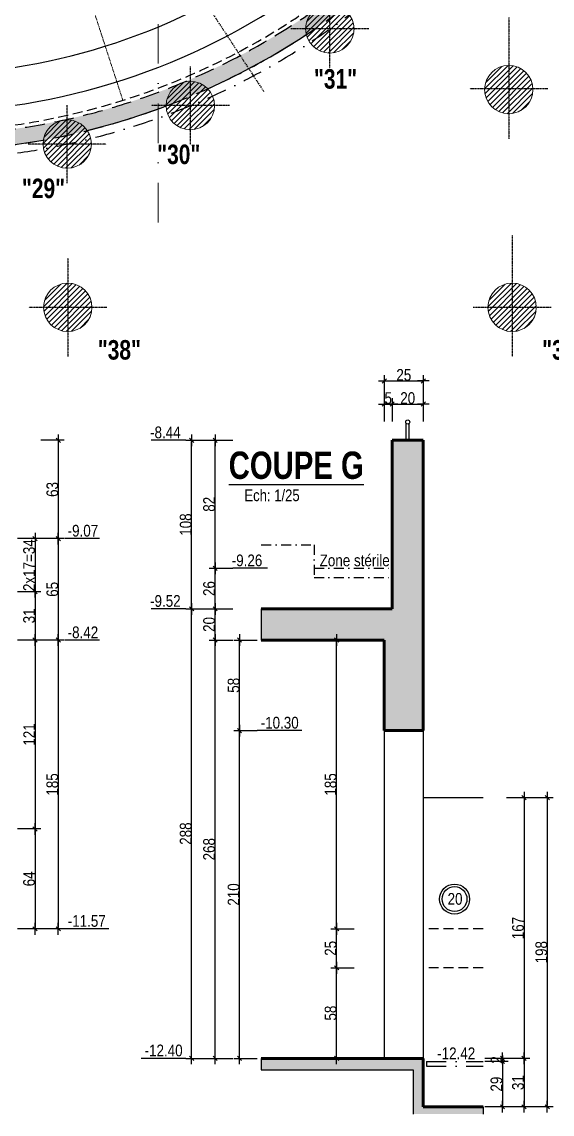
# Model space of a CAD drawing. Header units: millimetres. Extents: x 0 to 26991, y -21919 to -4.
# Drawn here: x 15785 to 16464, y -21869 to -20469 of the extents above; entities that cross this region are included whole.
import ezdxf
from ezdxf.enums import TextEntityAlignment as Align

# ---------------------------------------------------------------- set-up
doc = ezdxf.new("R2010")
doc.units = ezdxf.units.MM
doc.linetypes.add('CACHEX2', pattern=[19.05, 12.7, -6.35])
doc.linetypes.add('TIRETPTX2', pattern=[50.8, 25.4, -12.7, 0, -12.7])
for name, color, linetype in [('01_cote_gen', 4, 'Continuous'), ('01_linteaux', 2, 'Continuous'), ('01_murs_sup', 2, 'CACHEX2'), ('01_poch_BN', 9, 'Continuous'), ('01_poch_murs', 253, 'Continuous'), ('01_texte', 230, 'Continuous'), ('AA_COTES', 2, 'Continuous')]:
    doc.layers.add(name, color=color, linetype=linetype)
for name, color, linetype, lineweight in [('01_murs_coup', 5, 'Continuous', 60), ('01_PIEUX', 5, 'Continuous', 60), ('01_tram_axes', 2, 'TIRETPTX2', 9)]:
    doc.layers.add(name, color=color, linetype=linetype, lineweight=lineweight)
doc.styles.add('ARIAL NA', font='ARIALN.TTF')
doc.styles.add('impact', font='impact.ttf')
doc.styles.add('MATTE_TXT', font='arial.ttf')
doc.styles.add('STYLE2', font='ARIALN.TTF')
doc.dimstyles.new('JB25', dxfattribs={"dimscale": 0.1, "dimtxt": 150, "dimasz": 15, "dimexe": 0.1, "dimexo": 0.1, "dimgap": 0.09, "dimtad": 1, "dimdec": 1, "dimlfac": 0.5, "dimdsep": 46, "dimtxsty": 'STYLE2', "dimblk1": 'BOND_G', "dimblk2": 'BOND_D', "dimsah": 1, "dimcen": 1.5, "dimdle": 0.01, "dimse1": 1, "dimse2": 1, "dimclrd": 4, "dimclre": 2, "dimclrt": 6, "dimazin": 2, "dimtfac": 2.333333, "dimtdec": 1, "dimtix": 1, "dimtmove": 2, "dimatfit": 3, "dimldrblk": 'BOND_G', "dimfxl": 1, "dimtolj": 1, "dimtzin": 0, "dimarcsym": 0})

# ---------------------------------------------------------------- blocks, each defined once
blk = doc.blocks.new('BOND_G')
at = {"layer": 'AA_COTES', "color": 0}
for p, q in [((0, -5), (0, 15)), ((5, 0), (-5, 0)), ((1.77, 1.77), (-1.77, -1.77))]:
    blk.add_line(p, q, dxfattribs=at)
blk = doc.blocks.new('BOND_D')
at = {"layer": 'AA_COTES', "color": 0}
for p, q in [((5, 0), (-5, 0)), ((-1.77, -1.77), (1.77, 1.77)), ((0, 5), (0, -15))]:
    blk.add_line(p, q, dxfattribs=at)
blk = doc.blocks.new('*D2699')
at = {"layer": '01_cote_gen', "color": 4, "lineweight": -2, "transparency": 16777216}
blk.add_line((15801.5, -21133), (15801.5, -21198), dxfattribs=at)
at = {"layer": 'Defpoints', "color": 0, "transparency": 16777216}
for p in [(15462.6, -21131.5), (15567.3, -21199.5), (15801.5, -21199.5)]:
    blk.add_point(p, dxfattribs=at)
at = {"layer": '01_cote_gen', "color": 4, "lineweight": -2, "transparency": 16777216, "xscale": 1.5, "yscale": 1.5, "zscale": 1.5}
for name, p, rotation in [('BOND_G', (15801.5, -21131.5), 90), ('BOND_D', (15801.5, -21199.5), 270)]:
    blk.add_blockref(name, p, dxfattribs=dict(at, rotation=rotation))
at = {"layer": '01_cote_gen', "color": 6, "transparency": 16777216, "insert": (15793.9, -21165.5), "char_height": 15, "attachment_point": 5, "rotation": 90, "style": 'STYLE2'}
blk.add_mtext('\\A1;2x17=34', dxfattribs=at)
blk = doc.blocks.new('*D2700')
at = {"layer": '01_cote_gen', "color": 4, "lineweight": -2, "transparency": 16777216}
blk.add_line((15801.5, -21201), (15801.5, -21260), dxfattribs=at)
at = {"layer": 'Defpoints', "color": 0, "transparency": 16777216}
for p in [(15779, -21199.5), (15612.6, -21261.5), (15801.5, -21261.5)]:
    blk.add_point(p, dxfattribs=at)
at = {"layer": '01_cote_gen', "color": 4, "lineweight": -2, "transparency": 16777216, "xscale": 1.5, "yscale": 1.5, "zscale": 1.5}
for name, p, rotation in [('BOND_G', (15801.5, -21199.5), 90), ('BOND_D', (15801.5, -21261.5), 270)]:
    blk.add_blockref(name, p, dxfattribs=dict(at, rotation=rotation))
at = {"layer": '01_cote_gen', "color": 6, "transparency": 16777216, "insert": (15793.9, -21230.5), "char_height": 15, "attachment_point": 5, "rotation": 90, "style": 'STYLE2'}
blk.add_mtext('\\A1;31', dxfattribs=at)
blk = doc.blocks.new('*D2701')
at = {"layer": '01_cote_gen', "color": 4, "lineweight": -2, "transparency": 16777216}
blk.add_line((15831.3, -21133), (15831.3, -21260), dxfattribs=at)
at = {"layer": 'Defpoints', "color": 0, "transparency": 16777216}
for p in [(15809, -21131.5), (15809, -21261.5), (15831.3, -21261.5)]:
    blk.add_point(p, dxfattribs=at)
at = {"layer": '01_cote_gen', "color": 4, "lineweight": -2, "transparency": 16777216, "xscale": 1.5, "yscale": 1.5, "zscale": 1.5}
for name, p, rotation in [('BOND_G', (15831.3, -21131.5), 90), ('BOND_D', (15831.3, -21261.5), 270)]:
    blk.add_blockref(name, p, dxfattribs=dict(at, rotation=rotation))
at = {"layer": '01_cote_gen', "color": 6, "transparency": 16777216, "insert": (15823.7, -21196.5), "char_height": 15, "attachment_point": 5, "rotation": 90, "style": 'STYLE2'}
blk.add_mtext('\\A1;65', dxfattribs=at)
blk = doc.blocks.new('*D2704')
at = {"layer": '01_cote_gen', "color": 4, "lineweight": -2, "transparency": 16777216}
blk.add_line((15801.5, -21263), (15801.5, -21502), dxfattribs=at)
at = {"layer": 'Defpoints', "color": 0, "transparency": 16777216}
for p in [(15510.7, -21261.5), (15462.6, -21503.5), (15801.5, -21503.5)]:
    blk.add_point(p, dxfattribs=at)
at = {"layer": '01_cote_gen', "color": 4, "lineweight": -2, "transparency": 16777216, "xscale": 1.5, "yscale": 1.5, "zscale": 1.5}
for name, p, rotation in [('BOND_G', (15801.5, -21261.5), 90), ('BOND_D', (15801.5, -21503.5), 270)]:
    blk.add_blockref(name, p, dxfattribs=dict(at, rotation=rotation))
at = {"layer": '01_cote_gen', "color": 6, "transparency": 16777216, "insert": (15794, -21382.5), "char_height": 15, "attachment_point": 5, "rotation": 90, "style": 'STYLE2'}
blk.add_mtext('\\A1;121', dxfattribs=at)
blk = doc.blocks.new('*D2705')
at = {"layer": '01_cote_gen', "color": 4, "lineweight": -2, "transparency": 16777216}
blk.add_line((15801.5, -21505), (15801.5, -21630), dxfattribs=at)
at = {"layer": 'Defpoints', "color": 0, "transparency": 16777216}
for p in [(15456.6, -21503.5), (15456.6, -21631.5), (15801.5, -21631.5)]:
    blk.add_point(p, dxfattribs=at)
at = {"layer": '01_cote_gen', "color": 4, "lineweight": -2, "transparency": 16777216, "xscale": 1.5, "yscale": 1.5, "zscale": 1.5}
for name, p, rotation in [('BOND_G', (15801.5, -21503.5), 90), ('BOND_D', (15801.5, -21631.5), 270)]:
    blk.add_blockref(name, p, dxfattribs=dict(at, rotation=rotation))
at = {"layer": '01_cote_gen', "color": 6, "transparency": 16777216, "insert": (15793.9, -21567.5), "char_height": 15, "attachment_point": 5, "rotation": 90, "style": 'STYLE2'}
blk.add_mtext('\\A1;64', dxfattribs=at)
blk = doc.blocks.new('*D2706')
at = {"layer": '01_cote_gen', "color": 4, "lineweight": -2, "transparency": 16777216}
blk.add_line((15831.3, -21263), (15831.3, -21630), dxfattribs=at)
at = {"layer": 'Defpoints', "color": 0, "transparency": 16777216}
for p in [(15809, -21261.5), (15809, -21631.5), (15831.3, -21631.5)]:
    blk.add_point(p, dxfattribs=at)
at = {"layer": '01_cote_gen', "color": 4, "lineweight": -2, "transparency": 16777216, "xscale": 1.5, "yscale": 1.5, "zscale": 1.5}
for name, p, rotation in [('BOND_G', (15831.3, -21261.5), 90), ('BOND_D', (15831.3, -21631.5), 270)]:
    blk.add_blockref(name, p, dxfattribs=dict(at, rotation=rotation))
at = {"layer": '01_cote_gen', "color": 6, "transparency": 16777216, "insert": (15823.7, -21446.5), "char_height": 15, "attachment_point": 5, "rotation": 90, "style": 'STYLE2'}
blk.add_mtext('\\A1;185', dxfattribs=at)
blk = doc.blocks.new('*D2711')
at = {"layer": '01_cote_gen', "color": 4, "lineweight": -2, "transparency": 16777216}
blk.add_line((16032.3, -21796), (16032.3, -21263), dxfattribs=at)
at = {"layer": 'Defpoints', "color": 0, "transparency": 16777216}
for p in [(16032.3, -21261.5), (16065.8, -21261.5), (16065.8, -21797.5)]:
    blk.add_point(p, dxfattribs=at)
at = {"layer": '01_cote_gen', "color": 4, "lineweight": -2, "transparency": 16777216, "xscale": 1.5, "yscale": 1.5, "zscale": 1.5}
for name, p, rotation in [('BOND_D', (16032.3, -21261.5), 90), ('BOND_G', (16032.3, -21797.5), 270)]:
    blk.add_blockref(name, p, dxfattribs=dict(at, rotation=rotation))
at = {"layer": '01_cote_gen', "color": 6, "transparency": 16777216, "insert": (16024.6, -21529.5), "char_height": 15, "attachment_point": 5, "rotation": 90, "style": 'STYLE2'}
blk.add_mtext('\\A1;268', dxfattribs=at)
blk = doc.blocks.new('*D2712')
at = {"layer": '01_cote_gen', "color": 4, "lineweight": -2, "transparency": 16777216}
blk.add_line((16032.3, -21260), (16032.3, -21223), dxfattribs=at)
at = {"layer": 'Defpoints', "color": 0, "transparency": 16777216}
for p in [(16032.3, -21221.5), (16112.2, -21221.5), (16112.2, -21261.5)]:
    blk.add_point(p, dxfattribs=at)
at = {"layer": '01_cote_gen', "color": 4, "lineweight": -2, "transparency": 16777216, "xscale": 1.5, "yscale": 1.5, "zscale": 1.5}
for name, p, rotation in [('BOND_D', (16032.3, -21221.5), 90), ('BOND_G', (16032.3, -21261.5), 270)]:
    blk.add_blockref(name, p, dxfattribs=dict(at, rotation=rotation))
at = {"layer": '01_cote_gen', "color": 6, "transparency": 16777216, "insert": (16024.6, -21241.5), "char_height": 15, "attachment_point": 5, "rotation": 90, "style": 'STYLE2'}
blk.add_mtext('\\A1;20', dxfattribs=at)
blk = doc.blocks.new('*D2713')
at = {"layer": '01_cote_gen', "color": 4, "lineweight": -2, "transparency": 16777216}
blk.add_line((16002.2, -21796), (16002.2, -21223), dxfattribs=at)
at = {"layer": 'Defpoints', "color": 0, "transparency": 16777216}
for p in [(16002.2, -21221.5), (16054.8, -21221.5), (16054.8, -21797.5)]:
    blk.add_point(p, dxfattribs=at)
at = {"layer": '01_cote_gen', "color": 4, "lineweight": -2, "transparency": 16777216, "xscale": 1.5, "yscale": 1.5, "zscale": 1.5}
for name, p, rotation in [('BOND_D', (16002.2, -21221.5), 90), ('BOND_G', (16002.2, -21797.5), 270)]:
    blk.add_blockref(name, p, dxfattribs=dict(at, rotation=rotation))
at = {"layer": '01_cote_gen', "color": 6, "transparency": 16777216, "insert": (15994.6, -21509.5), "char_height": 15, "attachment_point": 5, "rotation": 90, "style": 'STYLE2'}
blk.add_mtext('\\A1;288', dxfattribs=at)
blk = doc.blocks.new('*D2714')
at = {"layer": '01_cote_gen', "color": 4, "lineweight": -2, "transparency": 16777216}
blk.add_line((16250.6, -20929.5), (16297.6, -20929.5), dxfattribs=at)
at = {"layer": 'Defpoints', "color": 0, "transparency": 16777216}
for p in [(16299.1, -20929.5), (16249.1, -20968.6), (16299.1, -20968.6)]:
    blk.add_point(p, dxfattribs=at)
at = {"layer": '01_cote_gen', "color": 4, "lineweight": -2, "transparency": 16777216, "xscale": 1.5, "yscale": 1.5, "zscale": 1.5, "rotation": 180}
blk.add_blockref('BOND_G', (16249.1, -20929.5), dxfattribs=at)
at = {"layer": '01_cote_gen', "color": 4, "lineweight": -2, "transparency": 16777216, "xscale": 1.5, "yscale": 1.5, "zscale": 1.5}
blk.add_blockref('BOND_D', (16299.1, -20929.5), dxfattribs=at)
at = {"layer": '01_cote_gen', "color": 6, "transparency": 16777216, "insert": (16274.1, -20921.8), "char_height": 15, "attachment_point": 5, "style": 'STYLE2'}
blk.add_mtext('\\A1;25', dxfattribs=at)
blk = doc.blocks.new('*D2721')
at = {"layer": '01_cote_gen', "color": 4, "lineweight": -2, "transparency": 16777216}
blk.add_line((16188, -21796), (16188, -21683), dxfattribs=at)
at = {"layer": 'Defpoints', "color": 0, "transparency": 16777216}
for p in [(16188, -21681.5), (16424.9, -21681.5), (16180.6, -21797.5)]:
    blk.add_point(p, dxfattribs=at)
at = {"layer": '01_cote_gen', "color": 4, "lineweight": -2, "transparency": 16777216, "xscale": 1.5, "yscale": 1.5, "zscale": 1.5}
for name, p, rotation in [('BOND_D', (16188, -21681.5), 90), ('BOND_G', (16188, -21797.5), 270)]:
    blk.add_blockref(name, p, dxfattribs=dict(at, rotation=rotation))
at = {"layer": '01_cote_gen', "color": 6, "transparency": 16777216, "insert": (16180.3, -21739.5), "char_height": 15, "attachment_point": 5, "rotation": 90, "style": 'STYLE2'}
blk.add_mtext('\\A1;58', dxfattribs=at)
blk = doc.blocks.new('*D2715')
at = {"layer": '01_cote_gen', "color": 4, "lineweight": -2, "transparency": 16777216}
blk.add_line((16188, -21630), (16188, -21263), dxfattribs=at)
at = {"layer": 'Defpoints', "color": 0, "transparency": 16777216}
for p in [(16180.6, -21261.5), (16188, -21261.5), (16210.5, -21631.5)]:
    blk.add_point(p, dxfattribs=at)
at = {"layer": '01_cote_gen', "color": 4, "lineweight": -2, "transparency": 16777216, "xscale": 1.5, "yscale": 1.5, "zscale": 1.5}
for name, p, rotation in [('BOND_D', (16188, -21261.5), 90), ('BOND_G', (16188, -21631.5), 270)]:
    blk.add_blockref(name, p, dxfattribs=dict(at, rotation=rotation))
at = {"layer": '01_cote_gen', "color": 6, "transparency": 16777216, "insert": (16180.3, -21446.5), "char_height": 15, "attachment_point": 5, "rotation": 90, "style": 'STYLE2'}
blk.add_mtext('\\A1;185', dxfattribs=at)
blk = doc.blocks.new('*D2716')
at = {"layer": '01_cote_gen', "color": 4, "lineweight": -2, "transparency": 16777216}
blk.add_line((16188, -21680), (16188, -21633), dxfattribs=at)
at = {"layer": 'Defpoints', "color": 0, "transparency": 16777216}
for p in [(16188, -21631.5), (16210.5, -21631.5), (16210.5, -21681.5)]:
    blk.add_point(p, dxfattribs=at)
at = {"layer": '01_cote_gen', "color": 4, "lineweight": -2, "transparency": 16777216, "xscale": 1.5, "yscale": 1.5, "zscale": 1.5}
for name, p, rotation in [('BOND_D', (16188, -21631.5), 90), ('BOND_G', (16188, -21681.5), 270)]:
    blk.add_blockref(name, p, dxfattribs=dict(at, rotation=rotation))
at = {"layer": '01_cote_gen', "color": 6, "transparency": 16777216, "insert": (16180.3, -21656.5), "char_height": 15, "attachment_point": 5, "rotation": 90, "style": 'STYLE2'}
blk.add_mtext('\\A1;25', dxfattribs=at)
blk = doc.blocks.new('*D2717')
at = {"layer": '01_cote_gen', "color": 4, "lineweight": -2, "transparency": 16777216}
blk.add_line((16032.3, -21220), (16032.3, -21171), dxfattribs=at)
at = {"layer": 'Defpoints', "color": 0, "transparency": 16777216}
for p in [(16032.3, -21169.5), (16233.1, -21169.5), (16223.1, -21221.5)]:
    blk.add_point(p, dxfattribs=at)
at = {"layer": '01_cote_gen', "color": 4, "lineweight": -2, "transparency": 16777216, "xscale": 1.5, "yscale": 1.5, "zscale": 1.5}
for name, p, rotation in [('BOND_D', (16032.3, -21169.5), 90), ('BOND_G', (16032.3, -21221.5), 270)]:
    blk.add_blockref(name, p, dxfattribs=dict(at, rotation=rotation))
at = {"layer": '01_cote_gen', "color": 6, "transparency": 16777216, "insert": (16024.6, -21195.5), "char_height": 15, "attachment_point": 5, "rotation": 90, "style": 'STYLE2'}
blk.add_mtext('\\A1;26', dxfattribs=at)
blk = doc.blocks.new('*D2718')
at = {"layer": '01_cote_gen', "color": 4, "lineweight": -2, "transparency": 16777216}
blk.add_line((16250.6, -20959.1), (16257.6, -20959.1), dxfattribs=at)
at = {"layer": 'Defpoints', "color": 0, "transparency": 16777216}
for p in [(16259.1, -20959.1), (16249.1, -20981.6), (16259.1, -20981.6)]:
    blk.add_point(p, dxfattribs=at)
at = {"layer": '01_cote_gen', "color": 4, "lineweight": -2, "transparency": 16777216, "xscale": 1.5, "yscale": 1.5, "zscale": 1.5, "rotation": 180}
blk.add_blockref('BOND_G', (16249.1, -20959.1), dxfattribs=at)
at = {"layer": '01_cote_gen', "color": 4, "lineweight": -2, "transparency": 16777216, "xscale": 1.5, "yscale": 1.5, "zscale": 1.5}
blk.add_blockref('BOND_D', (16259.1, -20959.1), dxfattribs=at)
at = {"layer": '01_cote_gen', "color": 6, "transparency": 16777216, "insert": (16254.1, -20951.5), "char_height": 15, "attachment_point": 5, "style": 'STYLE2'}
blk.add_mtext('\\A1;5', dxfattribs=at)
blk = doc.blocks.new('*D2719')
at = {"layer": '01_cote_gen', "color": 4, "lineweight": -2, "transparency": 16777216}
blk.add_line((16260.6, -20959.1), (16297.6, -20959.1), dxfattribs=at)
at = {"layer": 'Defpoints', "color": 0, "transparency": 16777216}
for p in [(16299.1, -20952), (16299.1, -20959.1), (16259.1, -20966.6)]:
    blk.add_point(p, dxfattribs=at)
at = {"layer": '01_cote_gen', "color": 4, "lineweight": -2, "transparency": 16777216, "xscale": 1.5, "yscale": 1.5, "zscale": 1.5, "rotation": 180}
blk.add_blockref('BOND_G', (16259.1, -20959.1), dxfattribs=at)
at = {"layer": '01_cote_gen', "color": 4, "lineweight": -2, "transparency": 16777216, "xscale": 1.5, "yscale": 1.5, "zscale": 1.5}
blk.add_blockref('BOND_D', (16299.1, -20959.1), dxfattribs=at)
at = {"layer": '01_cote_gen', "color": 6, "transparency": 16777216, "insert": (16279.1, -20951.5), "char_height": 15, "attachment_point": 5, "style": 'STYLE2'}
blk.add_mtext('\\A1;20', dxfattribs=at)
blk = doc.blocks.new('*D2722')
at = {"layer": '01_cote_gen', "color": 4, "lineweight": -2, "transparency": 16777216}
blk.add_line((16032.3, -21168), (16032.3, -21007), dxfattribs=at)
at = {"layer": 'Defpoints', "color": 0, "transparency": 16777216}
for p in [(16032.3, -21005.5), (16287.8, -21005.5), (16243.7, -21169.5)]:
    blk.add_point(p, dxfattribs=at)
at = {"layer": '01_cote_gen', "color": 4, "lineweight": -2, "transparency": 16777216, "xscale": 1.5, "yscale": 1.5, "zscale": 1.5}
for name, p, rotation in [('BOND_D', (16032.3, -21005.5), 90), ('BOND_G', (16032.3, -21169.5), 270)]:
    blk.add_blockref(name, p, dxfattribs=dict(at, rotation=rotation))
at = {"layer": '01_cote_gen', "color": 6, "transparency": 16777216, "insert": (16024.6, -21087.5), "char_height": 15, "attachment_point": 5, "rotation": 90, "style": 'STYLE2'}
blk.add_mtext('\\A1;82', dxfattribs=at)
blk = doc.blocks.new('*D2720')
at = {"layer": '01_cote_gen', "color": 4, "lineweight": -2, "transparency": 16777216}
blk.add_line((16002.2, -21220), (16002.2, -21007), dxfattribs=at)
at = {"layer": 'Defpoints', "color": 0, "transparency": 16777216}
for p in [(16002.2, -21005.5), (16279.1, -21005.5), (16259.1, -21221.5)]:
    blk.add_point(p, dxfattribs=at)
at = {"layer": '01_cote_gen', "color": 4, "lineweight": -2, "transparency": 16777216, "xscale": 1.5, "yscale": 1.5, "zscale": 1.5}
for name, p, rotation in [('BOND_D', (16002.2, -21005.5), 90), ('BOND_G', (16002.2, -21221.5), 270)]:
    blk.add_blockref(name, p, dxfattribs=dict(at, rotation=rotation))
at = {"layer": '01_cote_gen', "color": 6, "transparency": 16777216, "insert": (15994.6, -21113.5), "char_height": 15, "attachment_point": 5, "rotation": 90, "style": 'STYLE2'}
blk.add_mtext('\\A1;108', dxfattribs=at)
blk = doc.blocks.new('*D2723')
at = {"layer": '01_cote_gen', "color": 4, "lineweight": -2, "transparency": 16777216}
for p, q in [((16400.5, -21796), (16400.5, -21794.5)), ((16400.5, -21801.5), (16400.5, -21797.5)), ((16400.5, -21803), (16400.5, -21804.5))]:
    blk.add_line(p, q, dxfattribs=at)
at = {"layer": 'Defpoints', "color": 0, "transparency": 16777216}
for p in [(16299.1, -21797.5), (16375.9, -21801.5), (16400.5, -21797.5)]:
    blk.add_point(p, dxfattribs=at)
at = {"layer": '01_cote_gen', "color": 4, "lineweight": -2, "transparency": 16777216, "xscale": 1.5, "yscale": 1.5, "zscale": 1.5}
for name, p, rotation in [('BOND_D', (16400.5, -21797.5), 270), ('BOND_G', (16400.5, -21801.5), 90)]:
    blk.add_blockref(name, p, dxfattribs=dict(at, rotation=rotation))
at = {"layer": '01_cote_gen', "color": 6, "transparency": 16777216, "insert": (16393, -21799.5), "char_height": 15, "attachment_point": 5, "rotation": 90, "style": 'STYLE2'}
blk.add_mtext('\\A1;2', dxfattribs=at)
blk = doc.blocks.new('*D2724')
at = {"layer": '01_cote_gen', "color": 4, "lineweight": -2, "transparency": 16777216}
blk.add_line((16458, -21465), (16458, -21858), dxfattribs=at)
at = {"layer": 'Defpoints', "color": 0, "transparency": 16777216}
for p in [(16398.4, -21463.5), (16398.4, -21859.5), (16458, -21859.5)]:
    blk.add_point(p, dxfattribs=at)
at = {"layer": '01_cote_gen', "color": 4, "lineweight": -2, "transparency": 16777216, "xscale": 1.5, "yscale": 1.5, "zscale": 1.5}
for name, p, rotation in [('BOND_G', (16458, -21463.5), 90), ('BOND_D', (16458, -21859.5), 270)]:
    blk.add_blockref(name, p, dxfattribs=dict(at, rotation=rotation))
at = {"layer": '01_cote_gen', "color": 6, "transparency": 16777216, "insert": (16450.4, -21661.5), "char_height": 15, "attachment_point": 5, "rotation": 90, "style": 'STYLE2'}
blk.add_mtext('\\A1;198', dxfattribs=at)
blk = doc.blocks.new('*D2725')
at = {"layer": '01_cote_gen', "color": 4, "lineweight": -2, "transparency": 16777216}
blk.add_line((16400.5, -21803), (16400.5, -21858), dxfattribs=at)
at = {"layer": 'Defpoints', "color": 0, "transparency": 16777216}
for p in [(16381.2, -21801.5), (16375.8, -21859.5), (16400.5, -21859.5)]:
    blk.add_point(p, dxfattribs=at)
at = {"layer": '01_cote_gen', "color": 4, "lineweight": -2, "transparency": 16777216, "xscale": 1.5, "yscale": 1.5, "zscale": 1.5}
for name, p, rotation in [('BOND_G', (16400.5, -21801.5), 90), ('BOND_D', (16400.5, -21859.5), 270)]:
    blk.add_blockref(name, p, dxfattribs=dict(at, rotation=rotation))
at = {"layer": '01_cote_gen', "color": 6, "transparency": 16777216, "insert": (16392.9, -21830.5), "char_height": 15, "attachment_point": 5, "rotation": 90, "style": 'STYLE2'}
blk.add_mtext('\\A1;29', dxfattribs=at)
blk = doc.blocks.new('*D2726')
at = {"layer": '01_cote_gen', "color": 4, "lineweight": -2, "transparency": 16777216}
blk.add_line((16428.2, -21799), (16428.2, -21858), dxfattribs=at)
at = {"layer": 'Defpoints', "color": 0, "transparency": 16777216}
for p in [(16408, -21797.5), (16408, -21859.5), (16428.2, -21859.5)]:
    blk.add_point(p, dxfattribs=at)
at = {"layer": '01_cote_gen', "color": 4, "lineweight": -2, "transparency": 16777216, "xscale": 1.5, "yscale": 1.5, "zscale": 1.5}
for name, p, rotation in [('BOND_G', (16428.2, -21797.5), 90), ('BOND_D', (16428.2, -21859.5), 270)]:
    blk.add_blockref(name, p, dxfattribs=dict(at, rotation=rotation))
at = {"layer": '01_cote_gen', "color": 6, "transparency": 16777216, "insert": (16420.5, -21828.5), "char_height": 15, "attachment_point": 5, "rotation": 90, "style": 'STYLE2'}
blk.add_mtext('\\A1;31', dxfattribs=at)
blk = doc.blocks.new('*D2727')
at = {"layer": '01_cote_gen', "color": 4, "lineweight": -2, "transparency": 16777216}
blk.add_line((16428.2, -21465), (16428.2, -21796), dxfattribs=at)
at = {"layer": 'Defpoints', "color": 0, "transparency": 16777216}
for p in [(16352.2, -21463.5), (16420.7, -21797.5), (16428.2, -21797.5)]:
    blk.add_point(p, dxfattribs=at)
at = {"layer": '01_cote_gen', "color": 4, "lineweight": -2, "transparency": 16777216, "xscale": 1.5, "yscale": 1.5, "zscale": 1.5}
for name, p, rotation in [('BOND_G', (16428.2, -21463.5), 90), ('BOND_D', (16428.2, -21797.5), 270)]:
    blk.add_blockref(name, p, dxfattribs=dict(at, rotation=rotation))
at = {"layer": '01_cote_gen', "color": 6, "transparency": 16777216, "insert": (16420.5, -21630.5), "char_height": 15, "attachment_point": 5, "rotation": 90, "style": 'STYLE2'}
blk.add_mtext('\\A1;167', dxfattribs=at)
blk = doc.blocks.new('*D2728')
at = {"layer": '01_cote_gen', "color": 4, "lineweight": -2, "transparency": 16777216}
blk.add_line((16063.6, -21796), (16063.6, -21379), dxfattribs=at)
at = {"layer": 'Defpoints', "color": 0, "transparency": 16777216}
for p in [(16063.6, -21377.5), (16299.1, -21377.5), (16147.6, -21797.5)]:
    blk.add_point(p, dxfattribs=at)
at = {"layer": '01_cote_gen', "color": 4, "lineweight": -2, "transparency": 16777216, "xscale": 1.5, "yscale": 1.5, "zscale": 1.5}
for name, p, rotation in [('BOND_D', (16063.6, -21377.5), 90), ('BOND_G', (16063.6, -21797.5), 270)]:
    blk.add_blockref(name, p, dxfattribs=dict(at, rotation=rotation))
at = {"layer": '01_cote_gen', "color": 6, "transparency": 16777216, "insert": (16056, -21587.5), "char_height": 15, "attachment_point": 5, "rotation": 90, "style": 'STYLE2'}
blk.add_mtext('\\A1;210', dxfattribs=at)
blk = doc.blocks.new('*D2729')
at = {"layer": '01_cote_gen', "color": 4, "lineweight": -2, "transparency": 16777216}
blk.add_line((16063.6, -21376), (16063.6, -21263), dxfattribs=at)
at = {"layer": 'Defpoints', "color": 0, "transparency": 16777216}
for p in [(16039.8, -21261.5), (16063.6, -21261.5), (16086.1, -21377.5)]:
    blk.add_point(p, dxfattribs=at)
at = {"layer": '01_cote_gen', "color": 4, "lineweight": -2, "transparency": 16777216, "xscale": 1.5, "yscale": 1.5, "zscale": 1.5}
for name, p, rotation in [('BOND_D', (16063.6, -21261.5), 90), ('BOND_G', (16063.6, -21377.5), 270)]:
    blk.add_blockref(name, p, dxfattribs=dict(at, rotation=rotation))
at = {"layer": '01_cote_gen', "color": 6, "transparency": 16777216, "insert": (16056, -21319.5), "char_height": 15, "attachment_point": 5, "rotation": 90, "style": 'STYLE2'}
blk.add_mtext('\\A1;58', dxfattribs=at)
blk = doc.blocks.new('*D2946')
at = {"layer": '01_cote_gen', "color": 4, "lineweight": -2, "ltscale": 0.5, "transparency": 16777216}
blk.add_line((15831.3, -21007), (15831.3, -21130), dxfattribs=at)
at = {"layer": 'Defpoints', "color": 0, "ltscale": 0.5, "transparency": 16777216}
for p in [(15403.6, -21005.5), (15403.6, -21131.5), (15831.3, -21131.5)]:
    blk.add_point(p, dxfattribs=at)
at = {"layer": '01_cote_gen', "color": 4, "lineweight": -2, "ltscale": 0.5, "transparency": 16777216, "xscale": 1.5, "yscale": 1.5, "zscale": 1.5}
for name, p, rotation in [('BOND_G', (15831.3, -21005.5), 90), ('BOND_D', (15831.3, -21131.5), 270)]:
    blk.add_blockref(name, p, dxfattribs=dict(at, rotation=rotation))
at = {"layer": '01_cote_gen', "color": 6, "ltscale": 0.5, "transparency": 16777216, "insert": (15823.7, -21068.5), "char_height": 15, "attachment_point": 5, "rotation": 90, "style": 'STYLE2'}
blk.add_mtext('\\A1;63', dxfattribs=at)

msp = doc.modelspace()

# ---------------------------------------------------------------- hatches: boundary and pattern name
at = {"layer": '01_murs_sup'}
h = msp.add_hatch(dxfattribs=at)
h.set_pattern_fill('DASH', color=256, scale=2.5, angle=135)
h.set_pattern_definition([(135, (-53.299, 4582.9386), (-11.2253202, 9e-16), [7.9375, -7.9375])])
h.paths.add_polyline_path([(16702.22, -17921.97), (16121.62, -17921.97, 0.3086562), (14990.88, -18752.71), (14784.2, -19435.8, 0.8815934), (16413.22, -20219.3), (16413.22, -20305), (16517.22, -20305), (16517.22, -20174.96), (17705.22, -20174.96), (17705.22, -19646.96), (17685.22, -19646.96), (17685.22, -20149.96), (17128.22, -20149.96), (17128.22, -19646.96), (17108.22, -19646.96), (17108.22, -20149.96), (16517.22, -20149.96), (16517.22, -19646.98), (16497.22, -19646.98), (16497.22, -20149.96), (16413.22, -20149.96), (16413.22, -20181.42, -0.8977307), (14803.26, -19441.87), (15009.9, -18758.93, -0.3084793), (16121.97, -17941.97), (16702.22, -17941.97)])
h.paths.add_polyline_path([(16497.22, -20175), (16497.22, -20285), (16433.22, -20285), (16433.22, -20175)], flags=16)
at = {"layer": '01_poch_BN', "ltscale": 0.1}
h = msp.add_hatch(color=256, dxfattribs=at)
h.dxf.hatch_style = 1
h.paths.add_polyline_path([(16759.88, -21211.5), (16645.18, -21211.5), (16645.18, -21251.5), (16727.88, -21251.5), (16727.88, -21311.5), (16759.88, -21311.5)])
h.paths.add_polyline_path([(16735.88, -21197.5), (16723.88, -21197.5), (16723.88, -21211.5), (16739.88, -21211.5)])
h.paths.add_polyline_path([(16299.11, -21005.5), (16259.11, -21005.5), (16259.11, -21221.5), (16091.44, -21221.5), (16091.44, -21261.5), (16249.11, -21261.5), (16249.11, -21377.5), (16299.11, -21377.5)])
h.paths.add_polyline_path([(16299.11, -21797.5), (16091.44, -21797.5), (16091.44, -21811.97), (16286.08, -21811.97), (16286.08, -21868.97), (16375.81, -21868.97), (16375.81, -21859.5), (16299.11, -21859.5)])
at = {"layer": '01_poch_murs'}
h = msp.add_hatch(dxfattribs=at)
h.set_pattern_fill('ANSI31', color=256, scale=1.5)
h.set_pattern_definition([(45, (-2029.4336, -11775.0574), (-3.367596, 3.367596), [])])
h.paths.add_polyline_path([(16179.26, -20447.33, 0.4142136), (16148.26, -20478.33), (16179.26, -20478.33)])
h.paths.add_polyline_path([(16179.26, -20478.33), (16148.26, -20478.33, 0.4142136), (16179.26, -20509.33)])
h.paths.add_polyline_path([(16179.26, -20447.33), (16179.26, -20478.33), (16210.26, -20478.33, 0.4142136)])
h.paths.add_polyline_path([(16210.26, -20478.33), (16179.26, -20478.33), (16179.26, -20509.33, 0.4142136)])
h = msp.add_hatch(dxfattribs=at)
h.set_pattern_fill('ANSI31', color=256, scale=1.5)
h.set_pattern_definition([(45, (-1800.072, -11852.843), (-3.367596, 3.367596), [])])
h.paths.add_polyline_path([(16408.62, -20525.11, 0.4142136), (16377.62, -20556.11), (16408.62, -20556.11)])
h.paths.add_polyline_path([(16408.62, -20556.11), (16377.62, -20556.11, 0.4142136), (16408.62, -20587.11)])
h.paths.add_polyline_path([(16408.62, -20525.11), (16408.62, -20556.11), (16439.62, -20556.11, 0.4142136)])
h.paths.add_polyline_path([(16439.62, -20556.11), (16408.62, -20556.11), (16408.62, -20587.11, 0.4142136)])
h = msp.add_hatch(dxfattribs=at)
h.set_pattern_fill('ANSI31', color=256, scale=1.5)
h.set_pattern_definition([(45, (-2208.1605, -11873.375), (-3.367596, 3.367596), [])])
h.paths.add_polyline_path([(16000.53, -20545.64, 0.4142136), (15969.53, -20576.64), (16000.53, -20576.64)])
h.paths.add_polyline_path([(16000.53, -20576.64), (15969.53, -20576.64, 0.4142136), (16000.53, -20607.64)])
h.paths.add_polyline_path([(16000.53, -20545.64), (16000.53, -20576.64), (16031.53, -20576.64, 0.4142136)])
h.paths.add_polyline_path([(16031.53, -20576.64), (16000.53, -20576.64), (16000.53, -20607.64, 0.4142136)])
h = msp.add_hatch(dxfattribs=at)
h.set_pattern_fill('ANSI31', color=256, scale=1.5)
h.set_pattern_definition([(45, (-2365.995, -11922.6084), (-3.367596, 3.367596), [])])
h.paths.add_polyline_path([(15842.7, -20594.88, 0.4142136), (15811.7, -20625.88), (15842.7, -20625.88)])
h.paths.add_polyline_path([(15842.7, -20625.88), (15811.7, -20625.88, 0.4142136), (15842.7, -20656.88)])
h.paths.add_polyline_path([(15842.7, -20594.88), (15842.7, -20625.88), (15873.7, -20625.88, 0.4142136)])
h.paths.add_polyline_path([(15873.7, -20625.88), (15842.7, -20625.88), (15842.7, -20656.88, 0.4142136)])
h = msp.add_hatch(dxfattribs=at)
h.set_pattern_fill('ANSI31', color=256, scale=1.5)
h.set_pattern_definition([(45, (-2365.2945, -12131.8774), (-3.367596, 3.367596), [])])
h.paths.add_polyline_path([(15843.4, -20804.15, 0.4142136), (15812.4, -20835.15), (15843.4, -20835.15)])
h.paths.add_polyline_path([(15843.4, -20835.15), (15812.4, -20835.15, 0.4142136), (15843.4, -20866.15)])
h.paths.add_polyline_path([(15843.4, -20804.15), (15843.4, -20835.15), (15874.4, -20835.15, 0.4142136)])
h.paths.add_polyline_path([(15874.4, -20835.15), (15843.4, -20835.15), (15843.4, -20866.15, 0.4142136)])
h = msp.add_hatch(dxfattribs=at)
h.set_pattern_fill('ANSI31', color=256, scale=1.5)
h.set_pattern_definition([(45, (-1795.772, -12131.8774), (-3.367596, 3.367596), [])])
h.paths.add_polyline_path([(16412.92, -20804.15, 0.4142136), (16381.92, -20835.15), (16412.92, -20835.15)])
h.paths.add_polyline_path([(16412.92, -20835.15), (16381.92, -20835.15, 0.4142136), (16412.92, -20866.15)])
h.paths.add_polyline_path([(16412.92, -20804.15), (16412.92, -20835.15), (16443.92, -20835.15, 0.4142136)])
h.paths.add_polyline_path([(16443.92, -20835.15), (16412.92, -20835.15), (16412.92, -20866.15, 0.4142136)])

# ---------------------------------------------------------------- linework, layer by layer
at = {"layer": '01_linteaux', "linetype": 'TIRETPTX2', "ltscale": 0.05}
msp.add_line((15727.14, -19998.2), (16094.64, -20558.7), dxfattribs=at)
at = {"layer": '01_linteaux', "linetype": 'TIRETPTX2', "ltscale": 0.01}
for p, q in [((16179.26, -20528.33), (16179.26, -20428.33)), ((16408.62, -20463.56), (16408.62, -20619.27)), ((16229.26, -20478.33), (16129.26, -20478.33)), ((16000.53, -20626.64), (16000.53, -20526.64)), ((16458.62, -20555.18), (16358.62, -20555.18)), ((15842.7, -20675.88), (15842.7, -20575.88)), ((16050.53, -20576.64), (15950.53, -20576.64)), ((15892.7, -20625.88), (15792.7, -20625.88)), ((16412.92, -20742.6), (16412.92, -20898.3)), ((15843.4, -20771.99), (15843.4, -20898.3)), ((15893.4, -20835.15), (15793.4, -20835.15)), ((16462.92, -20835.15), (16362.92, -20835.15))]:
    msp.add_line(p, q, dxfattribs=at)
at = {"layer": '01_linteaux'}
for p, q in [((16277.11, -21005.5), (16277.11, -20983.73)), ((16281.11, -21005.5), (16281.11, -20983.73)), ((16249.11, -21377.5), (16249.11, -21797.5)), ((16299.11, -21377.5), (16299.11, -21797.5)), ((16375.81, -21463.5), (16299.11, -21463.5))]:
    msp.add_line(p, q, dxfattribs=at)
at = {"layer": '01_linteaux', "linetype": 'TIRETPTX2', "ltscale": 0.5}
for p, q in [((16091.44, -21139.5), (16159.11, -21139.5)), ((16159.11, -21139.5), (16159.11, -21181.5)), ((16159.11, -21169.5), (16259.11, -21169.5)), ((16159.11, -21181.5), (16259.11, -21181.5))]:
    msp.add_line(p, q, dxfattribs=at)
at = {"layer": '01_linteaux', "linetype": 'CACHEX2'}
for p, q in [((16375.81, -21631.5), (16299.11, -21631.5)), ((16375.81, -21681.5), (16299.11, -21681.5))]:
    msp.add_line(p, q, dxfattribs=at)
at = {"layer": '01_linteaux', "linetype": 'TIRETPTX2'}
for p, q in [((16303.11, -21801.5), (16375.88, -21801.5)), ((16303.11, -21801.5), (16303.11, -21807.5)), ((16303.11, -21807.5), (16375.88, -21807.5))]:
    msp.add_line(p, q, dxfattribs=at)
at = {"layer": '01_linteaux'}
msp.add_circle((16279.11, -20982.09), 2.59, dxfattribs=at)
at = {"layer": '01_linteaux', "linetype": 'TIRETPTX2'}
msp.add_arc((15648.21, -19724.62), 922, 186.43891, 325.96034, dxfattribs=at)
at = {"layer": '01_linteaux'}
for radius, start, end in [(861, 190.90223, 330.39894), (911, 294.27818, 303.35627), (911, 283.98977, 290.65386), (911, 268.90841, 280.36579)]:
    msp.add_arc((15648.21, -19724.62), radius, start, end, dxfattribs=at)
at = {"layer": '01_linteaux', "linetype": 'CACHEX2'}
msp.add_arc((15648.21, -19724.62), 886, 190.7667, 329.57809, dxfattribs=at)
at = {"layer": '01_murs_coup'}
for p, q in [((16259.11, -21005.5), (16299.11, -21005.5)), ((16259.11, -21005.5), (16259.11, -21221.5)), ((16299.11, -21005.5), (16299.11, -21377.5)), ((16091.44, -21221.5), (16259.11, -21221.5)), ((16091.44, -21261.5), (16249.11, -21261.5)), ((16249.11, -21261.5), (16249.11, -21377.5)), ((16249.11, -21377.5), (16299.11, -21377.5)), ((16091.44, -21797.5), (16299.11, -21797.5)), ((16299.11, -21797.5), (16299.11, -21859.5)), ((16375.81, -21859.5), (16299.11, -21859.5))]:
    msp.add_line(p, q, dxfattribs=at)
at = {"layer": '01_murs_sup', "ltscale": 2}
for radius, start, end in [(911.01, 161.51576, 327.11251), (891.01, 161.49731, 329.1585)]:
    msp.add_arc((15648.21, -19724.63), radius, start, end, dxfattribs=at)
at = {"layer": '01_PIEUX', "linetype": 'Continuous', "lineweight": 5}
for centre in [(16179.26, -20478.33), (16408.62, -20556.11), (16000.53, -20576.64), (15842.7, -20625.88), (15843.4, -20835.15), (16412.92, -20835.15)]:
    msp.add_circle(centre, 31, dxfattribs=at)
at = {"layer": '01_poch_BN'}
for p, q in [((16091.44, -21221.5), (16091.44, -21261.5)), ((16091.44, -21797.5), (16091.44, -21811.97)), ((16091.44, -21811.97), (16286.08, -21811.97)), ((16286.08, -21811.97), (16286.08, -21868.97)), ((16375.81, -21859.5), (16375.81, -21868.97))]:
    msp.add_line(p, q, dxfattribs=at)
at = {"layer": '01_poch_murs', "linetype": 'CACHEX2', "lineweight": 5, "ltscale": 0.1}
msp.add_line((15747.09, -20056.15), (15914.14, -20570.26), dxfattribs=at)
at = {"layer": '01_poch_murs'}
msp.add_line((16091.44, -21221.5), (16091.44, -21261.5), dxfattribs=at)
at = {"layer": '01_texte'}
for p, q in [((15994.73, -21005.5), (15950.15, -21005.5)), ((15884.29, -21131.5), (15839.71, -21131.5)), ((16099.38, -21169.5), (16054.8, -21169.5)), ((15994.73, -21221.5), (15950.15, -21221.5)), ((15884.29, -21261.5), (15839.71, -21261.5)), ((16143.42, -21377.5), (16086.14, -21377.5)), ((15896.13, -21631.5), (15838.85, -21631.5)), ((15994.73, -21797.5), (15937.45, -21797.5))]:
    msp.add_line(p, q, dxfattribs=at)
for radius in [19.27, 15.92]:
    msp.add_circle((16339.11, -21593.38), radius, dxfattribs=at)
msp.add_arc((15648.21, -19724.62), 813.09, 191.17929, 327.85467, dxfattribs=at)
at = {"layer": '01_tram_axes', "color": 253, "ltscale": 2}
msp.add_line((15959.15, -20726.3), (15959.15, -17857.1), dxfattribs=at)

# ---------------------------------------------------------------- texts
at = {"layer": '01_texte', "style": 'impact'}
for s, p in [('"31"', (16186.58, -20562.38)), ('"30"', (15985.65, -20659.07)), ('"29"', (15812.29, -20702.73)), ('"38"', (15909.54, -20909.61)), ('"39"', (16479.06, -20909.61))]:
    msp.add_text(s, height=25, rotation=0, dxfattribs=at).set_placement(p, align=Align.BOTTOM_CENTER)
at = {"layer": '01_texte', "style": 'ARIAL NA'}
for s, p in [('-8.44', (15948.91, -21002.88)), ('-9.07', (15843.24, -21128.88)), ('-9.26', (16053.56, -21166.88)), ('Zone stérile', (16166.27, -21166.88)), ('-9.52', (15948.91, -21218.88)), ('-8.42', (15843.24, -21259.12)), ('-10.30', (16090.67, -21374.88)), ('20', (16330.2, -21600.63)), ('-11.57', (15843.38, -21628.88)), ('-12.40', (15941.89, -21794.88)), ('-12.42', (16316.9, -21798.53))]:
    msp.add_text(s, height=15, dxfattribs=at).set_placement(p)
at = {"layer": '01_texte', "style": 'impact'}
msp.add_text('%%UCOUPE G', height=35, dxfattribs=at).set_placement((16136.23, -21065.47), align=Align.BOTTOM_CENTER)
at = {"layer": '01_texte', "style": 'MATTE_TXT', "width": 0.8}
msp.add_text('Ech: 1/25', height=15, dxfattribs=at).set_placement((16105.2, -21088.03), align=Align.BOTTOM_CENTER)

# ---------------------------------------------------------------- dimensions: what is measured, and where the dimension line sits
at = {"layer": '01_cote_gen'}
for base, p1, p2, picture, middle in [((16299.11, -20929.48), (16249.11, -20968.6), (16299.11, -20968.6), '*D2714', (16274.11, -20921.81)), ((16259.11, -20959.12), (16249.11, -20981.62), (16259.11, -20981.62), '*D2718', (16254.11, -20951.48)), ((16299.11, -20959.12), (16259.11, -20966.62), (16299.11, -20951.98), '*D2719', (16279.11, -20951.45))]:
    dim = msp.add_linear_dim(base=base, p1=p1, p2=p2, dimstyle='JB25', dxfattribs=at)
    dim.commit()
    dim.dimension.update_dxf_attribs({"geometry": picture, "text_midpoint": middle})
at = {"layer": '01_cote_gen', "ltscale": 0.5}
dim = msp.add_linear_dim(base=(15831.35, -21131.5), p1=(15403.58, -21005.5), p2=(15403.58, -21131.5), angle=90, dimstyle='JB25', dxfattribs=at)
dim.commit()
dim.dimension.update_dxf_attribs({"geometry": '*D2946', "text_midpoint": (15823.68, -21068.5)})
at = {"layer": '01_cote_gen'}
for base, p1, p2, picture, middle in [((16002.23, -21005.5), (16259.11, -21221.5), (16279.11, -21005.5), '*D2720', (15994.56, -21113.5)), ((16032.3, -21005.5), (16243.68, -21169.5), (16287.76, -21005.5), '*D2722', (16024.64, -21087.5)), ((15831.35, -21261.5), (15809.03, -21131.5), (15809.03, -21261.5), '*D2701', (15823.68, -21196.5)), ((16032.3, -21169.5), (16223.05, -21221.5), (16233.05, -21169.5), '*D2717', (16024.64, -21195.5)), ((15801.53, -21261.5), (15779.03, -21199.5), (15612.55, -21261.5), '*D2700', (15793.86, -21230.5)), ((16002.23, -21221.5), (16054.8, -21797.5), (16054.8, -21221.5), '*D2713', (15994.56, -21509.5)), ((16032.3, -21221.5), (16112.22, -21261.5), (16112.22, -21221.5), '*D2712', (16024.64, -21241.5)), ((15801.53, -21503.5), (15510.72, -21261.5), (15462.62, -21503.5), '*D2704', (15793.99, -21382.5)), ((15831.35, -21631.5), (15809.03, -21261.5), (15809.03, -21631.5), '*D2706', (15823.68, -21446.5)), ((16032.3, -21261.5), (16065.75, -21797.5), (16065.75, -21261.5), '*D2711', (16024.64, -21529.5)), ((16063.64, -21261.5), (16086.14, -21377.5), (16039.8, -21261.5), '*D2729', (16055.97, -21319.5)), ((16187.96, -21261.5), (16210.46, -21631.5), (16180.57, -21261.5), '*D2715', (16180.29, -21446.5)), ((16063.64, -21377.5), (16147.61, -21797.5), (16299.11, -21377.5), '*D2728', (16055.97, -21587.5)), ((16428.18, -21797.5), (16352.2, -21463.5), (16420.68, -21797.5), '*D2727', (16420.51, -21630.5)), ((16458.02, -21859.5), (16398.35, -21463.5), (16398.35, -21859.5), '*D2724', (16450.35, -21661.5)), ((15801.53, -21631.5), (15456.61, -21503.5), (15456.61, -21631.5), '*D2705', (15793.86, -21567.5)), ((16187.96, -21631.5), (16210.46, -21681.5), (16210.46, -21631.5), '*D2716', (16180.29, -21656.5)), ((16187.96, -21681.5), (16180.57, -21797.5), (16424.88, -21681.5), '*D2721', (16180.29, -21739.5)), ((16400.53, -21797.5), (16375.88, -21801.5), (16299.11, -21797.5), '*D2723', (16392.99, -21799.5)), ((16428.18, -21859.5), (16408.03, -21797.5), (16408.03, -21859.5), '*D2726', (16420.51, -21828.5)), ((16400.53, -21859.5), (16381.22, -21801.5), (16375.81, -21859.5), '*D2725', (16392.87, -21830.5))]:
    dim = msp.add_linear_dim(base=base, p1=p1, p2=p2, angle=90, dimstyle='JB25', dxfattribs=at)
    dim.commit()
    dim.dimension.update_dxf_attribs({"geometry": picture, "text_midpoint": middle})
dim = msp.add_linear_dim(base=(15801.53, -21199.5), p1=(15462.6, -21131.5), p2=(15567.28, -21199.5), angle=90, text='2x17=34', dimstyle='JB25', dxfattribs=at)
dim.commit()
dim.dimension.update_dxf_attribs({"geometry": '*D2699', "text_midpoint": (15793.86, -21165.5)})

doc.saveas('drawing.dxf')
